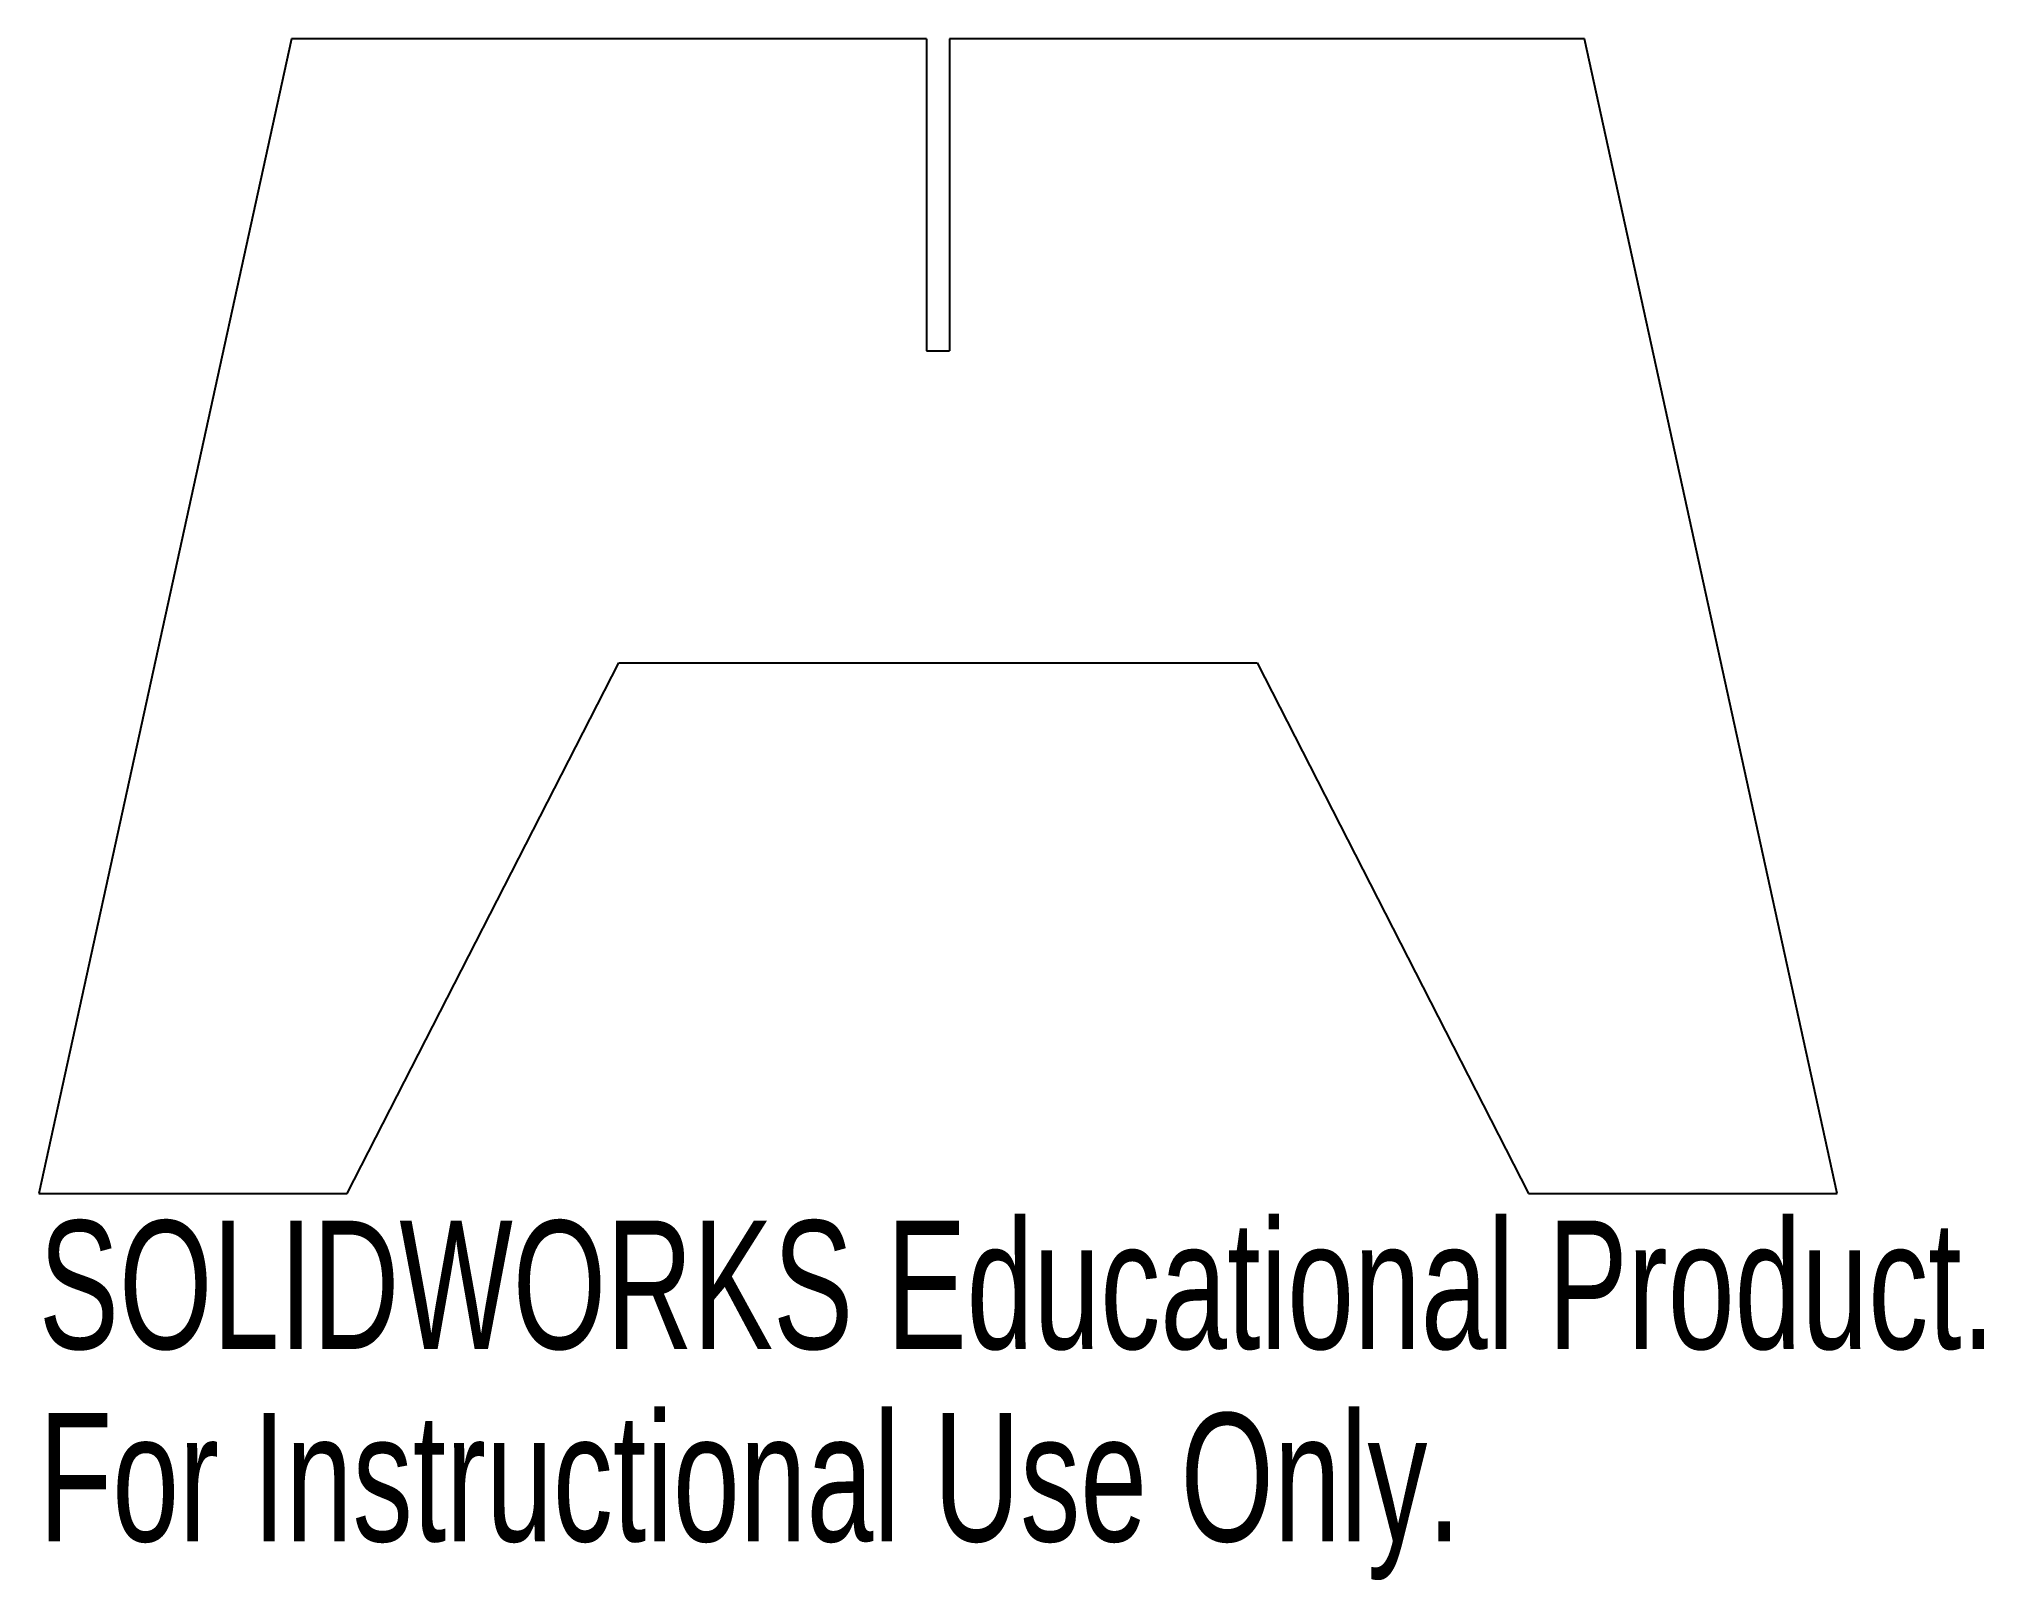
# Model space of a CAD drawing. Header units: millimetres. Extents: x -33.9 to 39.4, y -14.6 to 43.5.
import ezdxf

# ---------------------------------------------------------------- set-up
doc = ezdxf.new("R2010")
doc.units = ezdxf.units.MM
doc.styles.add('SLDTEXTSTYLE0', font='TXT', dxfattribs={"width": 0.7})

msp = doc.modelspace()

# ---------------------------------------------------------------- linework, layer by layer
at = {"color": 7, "linetype": 'Continuous', "lineweight": 25}
for p, q in [((-24.35, 43.5), (-33.864, 0)), ((-0.432, 43.5), (-24.35, 43.5)), ((-0.432, 43.5), (-0.432, 31.75)), ((24.35, 43.5), (0.432, 43.5)), ((0.432, 43.5), (0.432, 31.75)), ((33.864, 0), (24.35, 43.5)), ((-0.432, 31.75), (0.432, 31.75)), ((-22.25, 0), (-12.02, 20)), ((-12.02, 20), (12.02, 20)), ((12.02, 20), (22.25, 0)), ((-33.864, 0), (-22.25, 0)), ((22.25, 0), (33.864, 0))]:
    msp.add_line(p, q, dxfattribs=at)

# ---------------------------------------------------------------- texts
at = {"color": 7, "linetype": 'Continuous', "char_height": 4.83362, "attachment_point": 1, "style": 'SLDTEXTSTYLE0'}
for s, insert in [('SOLIDWORKS Educational Product.', (-33.864, -1.02)), ('For Instructional Use Only.', (-33.864, -8.27))]:
    msp.add_mtext(s, dxfattribs=dict(at, insert=insert))

doc.saveas('drawing.dxf')
